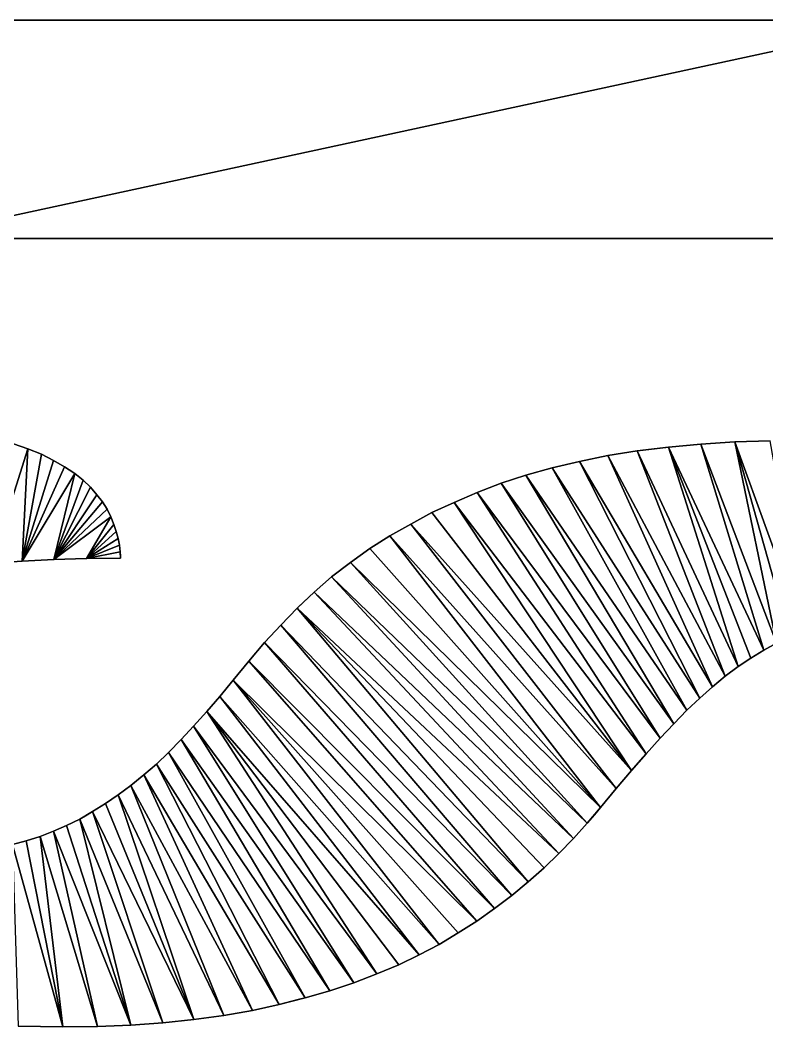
# Model space of a CAD drawing. Header units: inches. Extents: x 62 to 1153, y 3 to 780.
# Drawn here: x 389.257 to 391.474, y 217.283 to 220.272 of the extents above; entities that cross this region are included whole.
import ezdxf

# ---------------------------------------------------------------- set-up
doc = ezdxf.new("R2010")
doc.units = ezdxf.units.IN
doc.header["$MEASUREMENT"] = 0
doc.layers.add('ConstLine', color=6, linetype='Continuous')

msp = doc.modelspace()

# ---------------------------------------------------------------- linework, layer by layer
at = {"layer": 'ConstLine'}
for points in [[(388.9209, 220.2716, 4), (388.9209, 220.2716, 5), (391.9209, 220.2716, 5)], [(388.9209, 220.2716, 5), (388.9209, 219.6236, 5), (391.9209, 220.2716, 5)], [(393.0549, 219.6236, 5), (391.9209, 220.2716, 5), (388.9209, 219.6236, 5)], [(391.9209, 220.2716, 4), (388.9209, 220.2716, 4), (391.9209, 220.2716, 5)], [(388.9209, 219.6236, 4), (393.0549, 219.6236, 4), (388.9209, 219.6236, 5)], [(393.0549, 219.6236, 5), (388.9209, 219.6236, 5), (393.0549, 219.6236, 4)], [(389.2369, 219.0136, 5), (389.1719, 218.6596, 5), (389.2799, 218.9986, 5)], [(389.2799, 218.9986, 4), (389.2369, 219.0136, 4), (389.2369, 219.0136, 5)], [(389.2799, 218.9986, 4), (389.2369, 219.0136, 5), (389.2799, 218.9986, 5)], [(391.1819, 219.0036, 5), (391.4649, 218.4006, 5), (391.2779, 219.0126, 5)], [(391.2779, 219.0126, 4), (391.1819, 219.0036, 4), (391.1819, 219.0036, 5)], [(391.2779, 219.0126, 4), (391.1819, 219.0036, 5), (391.2779, 219.0126, 5)], [(391.3789, 219.0196, 5), (391.2779, 219.0126, 5), (391.5029, 218.4216, 5)], [(391.3789, 219.0196, 4), (391.2779, 219.0126, 4), (391.2779, 219.0126, 5)], [(391.3789, 219.0196, 4), (391.2779, 219.0126, 5), (391.3789, 219.0196, 5)], [(391.4649, 218.4006, 5), (391.5029, 218.4216, 5), (391.2779, 219.0126, 5)], [(391.4839, 219.0226, 5), (391.3789, 219.0196, 5), (391.5829, 218.4576, 5)], [(391.4839, 219.0226, 4), (391.3789, 219.0196, 4), (391.3789, 219.0196, 5)], [(391.4839, 219.0226, 4), (391.3789, 219.0196, 5), (391.4839, 219.0226, 5)], [(391.5429, 218.4406, 5), (391.5829, 218.4576, 5), (391.3789, 219.0196, 5)], [(391.5029, 218.4216, 5), (391.5429, 218.4406, 5), (391.3789, 219.0196, 5)], [(389.1719, 218.6596, 5), (389.2629, 218.6656, 5), (389.2799, 218.9986, 5)], [(389.3199, 218.9826, 5), (389.2799, 218.9986, 5), (389.2629, 218.6656, 5)], [(389.3559, 218.9646, 5), (389.3199, 218.9826, 5), (389.2629, 218.6656, 5)], [(389.3199, 218.9826, 4), (389.2799, 218.9986, 4), (389.2799, 218.9986, 5)], [(389.3199, 218.9826, 4), (389.2799, 218.9986, 5), (389.3199, 218.9826, 5)], [(389.3559, 218.9646, 4), (389.3199, 218.9826, 4), (389.3199, 218.9826, 5)], [(389.3559, 218.9646, 4), (389.3199, 218.9826, 5), (389.3559, 218.9646, 5)], [(391.0019, 218.9786, 5), (390.9179, 218.9616, 5), (391.3129, 218.2926, 5)], [(391.0019, 218.9786, 4), (390.9179, 218.9616, 4), (390.9179, 218.9616, 5)], [(391.0019, 218.9786, 4), (390.9179, 218.9616, 5), (391.0019, 218.9786, 5)], [(391.0889, 218.9926, 5), (391.0019, 218.9786, 5), (391.3509, 218.3236, 5)], [(391.0889, 218.9926, 4), (391.0019, 218.9786, 4), (391.0019, 218.9786, 5)], [(391.0889, 218.9926, 4), (391.0019, 218.9786, 5), (391.0889, 218.9926, 5)], [(391.3129, 218.2926, 5), (391.3509, 218.3236, 5), (391.0019, 218.9786, 5)], [(391.1819, 219.0036, 5), (391.0889, 218.9926, 5), (391.3889, 218.3526, 5)], [(391.1069, 218.9948, 4), (391.0889, 218.9926, 5), (391.1819, 219.0036, 5)], [(391.1069, 218.9948, 4), (391.0889, 218.9926, 4), (391.0889, 218.9926, 5)], [(391.3509, 218.3236, 5), (391.3889, 218.3526, 5), (391.0889, 218.9926, 5)], [(391.1819, 219.0036, 4), (391.1069, 218.9948, 4), (391.1819, 219.0036, 5)], [(391.4649, 218.4006, 5), (391.1819, 219.0036, 5), (391.4269, 218.3776, 5)], [(391.3889, 218.3526, 5), (391.4269, 218.3776, 5), (391.1819, 219.0036, 5)], [(389.3889, 218.9456, 5), (389.3559, 218.9646, 5), (389.2629, 218.6656, 5)], [(389.4189, 218.9256, 5), (389.3889, 218.9456, 5), (389.2629, 218.6656, 5)], [(389.3889, 218.9456, 4), (389.3559, 218.9646, 4), (389.3559, 218.9646, 5)], [(389.3889, 218.9456, 4), (389.3559, 218.9646, 5), (389.3889, 218.9456, 5)], [(389.3889, 218.9456, 5), (389.4189, 218.9256, 5), (389.4024, 218.9366, 4)], [(389.3889, 218.9456, 4), (389.3889, 218.9456, 5), (389.4024, 218.9366, 4)], [(390.9179, 218.9616, 5), (390.8369, 218.9426, 5), (391.2749, 218.2586, 5)], [(390.9179, 218.9616, 4), (390.8369, 218.9426, 4), (390.8369, 218.9426, 5)], [(390.9179, 218.9616, 4), (390.8369, 218.9426, 5), (390.9179, 218.9616, 5)], [(391.2749, 218.2586, 5), (391.3129, 218.2926, 5), (390.9179, 218.9616, 5)], [(389.2629, 218.6656, 5), (389.3569, 218.6706, 5), (389.4189, 218.9256, 5)], [(389.4439, 218.9056, 5), (389.4189, 218.9256, 5), (389.3569, 218.6706, 5)], [(389.4189, 218.9256, 4), (389.4024, 218.9366, 4), (389.4189, 218.9256, 5)], [(389.4189, 218.9256, 5), (389.4439, 218.9056, 5), (389.4189, 218.9256, 4)], [(389.4439, 218.9056, 4), (389.4189, 218.9256, 4), (389.4439, 218.9056, 5)], [(390.7589, 218.9206, 5), (390.6849, 218.8966, 5), (391.1979, 218.1826, 5)], [(390.7589, 218.9206, 4), (390.6849, 218.8966, 4), (390.6849, 218.8966, 5)], [(390.7589, 218.9206, 4), (390.6849, 218.8966, 5), (390.7589, 218.9206, 5)], [(390.8369, 218.9426, 5), (390.7589, 218.9206, 5), (391.2369, 218.2226, 5)], [(390.8369, 218.9426, 4), (390.7589, 218.9206, 4), (390.7589, 218.9206, 5)], [(390.8369, 218.9426, 4), (390.7589, 218.9206, 5), (390.8369, 218.9426, 5)], [(391.1979, 218.1826, 5), (391.2369, 218.2226, 5), (390.7589, 218.9206, 5)], [(391.2369, 218.2226, 5), (391.2749, 218.2586, 5), (390.8369, 218.9426, 5)], [(389.4439, 218.9056, 5), (389.3569, 218.6706, 5), (389.4659, 218.8846, 5)], [(389.4659, 218.8846, 5), (389.3569, 218.6706, 5), (389.4849, 218.8626, 5)], [(389.4439, 218.9056, 4), (389.4439, 218.9056, 5), (389.4659, 218.8846, 5)], [(389.4659, 218.8846, 4), (389.4439, 218.9056, 4), (389.4659, 218.8846, 5)], [(389.4849, 218.8626, 4), (389.4659, 218.8846, 5), (389.4849, 218.8626, 5)], [(389.4849, 218.8626, 4), (389.4659, 218.8846, 4), (389.4659, 218.8846, 5)], [(390.6849, 218.8966, 5), (390.6139, 218.8696, 5), (391.1579, 218.1396, 5)], [(390.6849, 218.8966, 4), (390.6139, 218.8696, 4), (390.6139, 218.8696, 5)], [(390.6849, 218.8966, 4), (390.6139, 218.8696, 5), (390.6849, 218.8966, 5)], [(391.1579, 218.1396, 5), (391.1979, 218.1826, 5), (390.6849, 218.8966, 5)], [(389.4849, 218.8626, 5), (389.3569, 218.6706, 5), (389.5019, 218.8416, 5)], [(389.4849, 218.8626, 4), (389.4849, 218.8626, 5), (389.5019, 218.8416, 5)], [(389.4849, 218.8626, 4), (389.5019, 218.8416, 5), (389.5019, 218.8416, 4)], [(390.6139, 218.8696, 5), (390.5459, 218.8396, 5), (391.1159, 218.0936, 5)], [(390.6139, 218.8696, 4), (390.5459, 218.8396, 4), (390.5459, 218.8396, 5)], [(390.6139, 218.8696, 4), (390.5459, 218.8396, 5), (390.6139, 218.8696, 5)], [(391.1159, 218.0936, 5), (391.1579, 218.1396, 5), (390.6139, 218.8696, 5)], [(389.5149, 218.8196, 5), (389.5019, 218.8416, 5), (389.3569, 218.6706, 5)], [(389.5019, 218.8416, 4), (389.5019, 218.8416, 5), (389.5149, 218.8196, 5)], [(389.5149, 218.8196, 4), (389.5019, 218.8416, 4), (389.5149, 218.8196, 5)], [(390.5459, 218.8396, 5), (390.4799, 218.8096, 5), (391.0719, 218.0436, 5)], [(390.5459, 218.8396, 4), (390.4799, 218.8096, 4), (390.4799, 218.8096, 5)], [(390.5459, 218.8396, 4), (390.4799, 218.8096, 5), (390.5459, 218.8396, 5)], [(391.0719, 218.0436, 5), (391.1159, 218.0936, 5), (390.5459, 218.8396, 5)], [(389.5149, 218.8196, 5), (389.3569, 218.6706, 5), (389.5259, 218.7966, 5)], [(389.4539, 218.6736, 5), (389.5259, 218.7966, 5), (389.3569, 218.6706, 5)], [(389.5349, 218.7746, 5), (389.5259, 218.7966, 5), (389.4539, 218.6736, 5)], [(389.5149, 218.8196, 5), (389.5259, 218.7966, 5), (389.5259, 218.7966, 4)], [(389.5149, 218.8196, 5), (389.5259, 218.7966, 4), (389.5149, 218.8196, 4)], [(389.5349, 218.7746, 5), (389.5349, 218.7746, 4), (389.5259, 218.7966, 5)], [(389.5259, 218.7966, 4), (389.5259, 218.7966, 5), (389.5349, 218.7746, 4)], [(390.4799, 218.8096, 5), (390.4169, 218.7756, 5), (391.0719, 218.0436, 5)], [(390.4799, 218.8096, 4), (390.4169, 218.7756, 4), (390.4169, 218.7756, 5)], [(390.4799, 218.8096, 4), (390.4169, 218.7756, 5), (390.4799, 218.8096, 5)], [(389.5419, 218.7536, 5), (389.5349, 218.7746, 5), (389.4539, 218.6736, 5)], [(389.5349, 218.7746, 4), (389.5349, 218.7746, 5), (389.5419, 218.7536, 5)], [(389.5349, 218.7746, 4), (389.5419, 218.7536, 5), (389.5419, 218.7536, 4)], [(390.4169, 218.7756, 5), (390.3549, 218.7406, 5), (391.0269, 217.9906, 5)], [(390.4169, 218.7756, 4), (390.3549, 218.7406, 4), (390.3549, 218.7406, 5)], [(390.4169, 218.7756, 4), (390.3549, 218.7406, 5), (390.4169, 218.7756, 5)], [(391.0269, 217.9906, 5), (391.0719, 218.0436, 5), (390.4169, 218.7756, 5)], [(389.5479, 218.7326, 5), (389.5419, 218.7536, 5), (389.4539, 218.6736, 5)], [(389.5419, 218.7536, 4), (389.5419, 218.7536, 5), (389.5479, 218.7326, 5)], [(389.5479, 218.7326, 4), (389.5419, 218.7536, 4), (389.5479, 218.7326, 5)], [(390.3549, 218.7406, 5), (390.2949, 218.7026, 5), (390.9799, 217.9336, 5)], [(390.3549, 218.7406, 4), (390.2949, 218.7026, 4), (390.2949, 218.7026, 5)], [(390.3549, 218.7406, 4), (390.2949, 218.7026, 5), (390.3549, 218.7406, 5)], [(390.9799, 217.9336, 5), (391.0269, 217.9906, 5), (390.3549, 218.7406, 5)], [(389.5519, 218.7126, 5), (389.5479, 218.7326, 5), (389.4539, 218.6736, 5)], [(389.5539, 218.6926, 5), (389.5519, 218.7126, 5), (389.4539, 218.6736, 5)], [(389.5479, 218.7326, 5), (389.5519, 218.7126, 5), (389.5519, 218.7126, 4)], [(389.5479, 218.7326, 5), (389.5519, 218.7126, 4), (389.5479, 218.7326, 4)], [(389.5519, 218.7126, 4), (389.5519, 218.7126, 5), (389.5539, 218.6926, 5)], [(389.5519, 218.7126, 4), (389.5539, 218.6926, 5), (389.5539, 218.6926, 4)], [(389.5549, 218.6746, 5), (389.5539, 218.6926, 5), (389.4539, 218.6736, 5)], [(389.5539, 218.6926, 5), (389.5549, 218.6746, 5), (389.5545, 218.6806, 4)], [(389.5539, 218.6926, 4), (389.5539, 218.6926, 5), (389.5545, 218.6806, 4)], [(389.5547, 218.6767, 4), (389.5545, 218.6806, 4), (389.5549, 218.6746, 5)], [(389.5549, 218.6746, 4), (389.5547, 218.6767, 4), (389.5549, 218.6746, 5)], [(390.2949, 218.7026, 5), (390.2379, 218.6616, 5), (390.9799, 217.9336, 5)], [(390.2949, 218.7026, 4), (390.2379, 218.6616, 4), (390.2379, 218.6616, 5)], [(390.2949, 218.7026, 4), (390.2379, 218.6616, 5), (390.2949, 218.7026, 5)], [(389.1719, 218.6596, 4), (389.2629, 218.6656, 4), (389.1719, 218.6596, 5)], [(389.2629, 218.6656, 5), (389.1719, 218.6596, 5), (389.2629, 218.6656, 4)], [(389.3569, 218.6706, 5), (389.2629, 218.6656, 5), (389.3569, 218.6706, 4)], [(389.2629, 218.6656, 5), (389.2629, 218.6656, 4), (389.3569, 218.6706, 4)], [(389.3569, 218.6706, 5), (389.3569, 218.6706, 4), (389.4539, 218.6736, 5)], [(389.4539, 218.6736, 4), (389.4539, 218.6736, 5), (389.3569, 218.6706, 4)], [(389.5549, 218.6746, 5), (389.4539, 218.6736, 5), (389.4539, 218.6736, 4)], [(389.5549, 218.6746, 5), (389.4539, 218.6736, 4), (389.5549, 218.6746, 4)], [(390.1819, 218.6186, 5), (390.9409, 217.8876, 5), (390.2379, 218.6616, 5)], [(390.2379, 218.6616, 4), (390.1819, 218.6186, 4), (390.1819, 218.6186, 5)], [(390.2379, 218.6616, 4), (390.1819, 218.6186, 5), (390.2379, 218.6616, 5)], [(390.9409, 217.8876, 5), (390.9799, 217.9336, 5), (390.2379, 218.6616, 5)], [(390.1299, 218.5736, 5), (390.8999, 217.8416, 5), (390.1819, 218.6186, 5)], [(390.1819, 218.6186, 4), (390.1299, 218.5736, 4), (390.1299, 218.5736, 5)], [(390.1819, 218.6186, 4), (390.1299, 218.5736, 5), (390.1819, 218.6186, 5)], [(390.9409, 217.8876, 5), (390.1819, 218.6186, 5), (390.8999, 217.8416, 5)], [(390.0799, 218.5256, 5), (390.8569, 217.7976, 5), (390.1299, 218.5736, 5)], [(390.0799, 218.5256, 5), (390.1299, 218.5736, 5), (390.0829, 218.5285, 4)], [(390.1299, 218.5736, 4), (390.0829, 218.5285, 4), (390.1299, 218.5736, 5)], [(390.8999, 217.8416, 5), (390.1299, 218.5736, 5), (390.8569, 217.7976, 5)], [(390.0829, 218.5285, 4), (390.0799, 218.5256, 4), (390.0799, 218.5256, 5)], [(390.0799, 218.5256, 4), (390.0309, 218.4756, 4), (390.0309, 218.4756, 5)], [(390.0799, 218.5256, 4), (390.0309, 218.4756, 5), (390.0799, 218.5256, 5)], [(390.0309, 218.4756, 5), (390.7659, 217.7136, 5), (390.0799, 218.5256, 5)], [(390.8129, 217.7546, 5), (390.0799, 218.5256, 5), (390.7659, 217.7136, 5)], [(390.8569, 217.7976, 5), (390.0799, 218.5256, 5), (390.8129, 217.7546, 5)], [(389.9829, 218.4236, 5), (390.0309, 218.4756, 5), (389.9838, 218.4246, 4)], [(389.9829, 218.4236, 5), (390.7169, 217.6726, 5), (390.0309, 218.4756, 5)], [(390.0309, 218.4756, 4), (389.9838, 218.4246, 4), (390.0309, 218.4756, 5)], [(390.7659, 217.7136, 5), (390.0309, 218.4756, 5), (390.7169, 217.6726, 5)], [(389.9829, 218.4236, 4), (389.9359, 218.3686, 4), (389.9359, 218.3686, 5)], [(389.9829, 218.4236, 4), (389.9359, 218.3686, 5), (389.9829, 218.4236, 5)], [(389.9359, 218.3686, 5), (390.6659, 217.6336, 5), (389.9829, 218.4236, 5)], [(389.9838, 218.4246, 4), (389.9829, 218.4236, 4), (389.9829, 218.4236, 5)], [(390.7169, 217.6726, 5), (389.9829, 218.4236, 5), (390.6659, 217.6336, 5)], [(391.5029, 218.4216, 4), (391.5029, 218.4216, 5), (391.4649, 218.4006, 5)], [(391.5029, 218.4216, 4), (391.4649, 218.4006, 5), (391.4649, 218.4006, 4)], [(391.4269, 218.3776, 4), (391.4269, 218.3776, 5), (391.3889, 218.3526, 5)], [(391.4269, 218.3776, 4), (391.3889, 218.3526, 5), (391.3889, 218.3526, 4)], [(391.4649, 218.4006, 4), (391.4649, 218.4006, 5), (391.4269, 218.3776, 5)], [(391.4649, 218.4006, 4), (391.4269, 218.3776, 5), (391.4269, 218.3776, 4)], [(389.9359, 218.3686, 4), (389.8899, 218.3116, 4), (389.8899, 218.3116, 5)], [(389.9359, 218.3686, 4), (389.8899, 218.3116, 5), (389.9359, 218.3686, 5)], [(389.8899, 218.3116, 5), (390.6129, 217.5966, 5), (389.9359, 218.3686, 5)], [(390.6659, 217.6336, 5), (389.9359, 218.3686, 5), (390.6129, 217.5966, 5)], [(391.3889, 218.3526, 4), (391.3889, 218.3526, 5), (391.3509, 218.3236, 5)], [(391.3889, 218.3526, 4), (391.3509, 218.3236, 5), (391.3509, 218.3236, 4)], [(391.3509, 218.3236, 4), (391.3509, 218.3236, 5), (391.3129, 218.2926, 5)], [(391.3509, 218.3236, 4), (391.3129, 218.2926, 5), (391.3129, 218.2926, 4)], [(389.8899, 218.3116, 4), (389.8499, 218.2636, 4), (389.8499, 218.2636, 5)], [(389.8899, 218.3116, 4), (389.8499, 218.2636, 5), (389.8899, 218.3116, 5)], [(389.8499, 218.2636, 5), (390.5009, 217.5276, 5), (389.8899, 218.3116, 5)], [(390.5579, 217.5616, 5), (389.8899, 218.3116, 5), (390.5009, 217.5276, 5)], [(390.6129, 217.5966, 5), (389.8899, 218.3116, 5), (390.5579, 217.5616, 5)], [(391.3129, 218.2926, 4), (391.3129, 218.2926, 5), (391.2749, 218.2586, 5)], [(391.3129, 218.2926, 4), (391.2749, 218.2586, 5), (391.2749, 218.2586, 4)], [(389.8499, 218.2636, 4), (389.8109, 218.2186, 4), (389.8109, 218.2186, 5)], [(389.8499, 218.2636, 4), (389.8109, 218.2186, 5), (389.8499, 218.2636, 5)], [(389.8109, 218.2186, 5), (390.4419, 217.4966, 5), (389.8499, 218.2636, 5)], [(390.5009, 217.5276, 5), (389.8499, 218.2636, 5), (390.4419, 217.4966, 5)], [(391.2749, 218.2586, 4), (391.2749, 218.2586, 5), (391.2369, 218.2226, 5)], [(391.2749, 218.2586, 4), (391.2369, 218.2226, 5), (391.2369, 218.2226, 4)], [(389.8109, 218.2186, 4), (389.7719, 218.1756, 4), (389.7719, 218.1756, 5)], [(389.8109, 218.2186, 4), (389.7719, 218.1756, 5), (389.8109, 218.2186, 5)], [(389.7719, 218.1756, 5), (390.3159, 217.4396, 5), (389.8109, 218.2186, 5)], [(390.4419, 217.4966, 5), (389.8109, 218.2186, 5), (390.3819, 217.4666, 5)], [(390.3819, 217.4666, 5), (389.8109, 218.2186, 5), (390.3159, 217.4396, 5)], [(391.2369, 218.2226, 4), (391.2369, 218.2226, 5), (391.1979, 218.1826, 5)], [(391.2369, 218.2226, 4), (391.1979, 218.1826, 5), (391.1979, 218.1826, 4)], [(389.7349, 218.1356, 5), (389.7719, 218.1756, 5), (389.7597, 218.1625, 4)], [(389.7349, 218.1356, 5), (390.2479, 217.4136, 5), (389.7719, 218.1756, 5)], [(389.7719, 218.1756, 4), (389.7597, 218.1625, 4), (389.7719, 218.1756, 5)], [(390.3159, 217.4396, 5), (389.7719, 218.1756, 5), (390.2479, 217.4136, 5)], [(391.1979, 218.1826, 4), (391.1979, 218.1826, 5), (391.1579, 218.1396, 5)], [(391.1979, 218.1826, 4), (391.1579, 218.1396, 5), (391.1579, 218.1396, 4)], [(389.7597, 218.1625, 4), (389.7349, 218.1356, 4), (389.7349, 218.1356, 5)], [(391.1579, 218.1396, 4), (391.1579, 218.1396, 5), (391.1159, 218.0936, 5)], [(391.1579, 218.1396, 4), (391.1159, 218.0936, 5), (391.1159, 218.0936, 4)], [(389.7349, 218.1356, 4), (389.6979, 218.0976, 4), (389.6979, 218.0976, 5)], [(389.7349, 218.1356, 4), (389.6979, 218.0976, 5), (389.7349, 218.1356, 5)], [(389.6979, 218.0976, 5), (390.1769, 217.3896, 5), (389.7349, 218.1356, 5)], [(390.2479, 217.4136, 5), (389.7349, 218.1356, 5), (390.1769, 217.3896, 5)], [(389.6979, 218.0976, 4), (389.6619, 218.0626, 4), (389.6619, 218.0626, 5)], [(389.6979, 218.0976, 4), (389.6619, 218.0626, 5), (389.6979, 218.0976, 5)], [(389.6619, 218.0626, 5), (390.1029, 217.3686, 5), (389.6979, 218.0976, 5)], [(390.1769, 217.3896, 5), (389.6979, 218.0976, 5), (390.1029, 217.3686, 5)], [(391.1159, 218.0936, 5), (391.0719, 218.0436, 5), (391.1063, 218.0828, 4)], [(391.0719, 218.0436, 5), (391.0719, 218.0436, 4), (391.1063, 218.0828, 4)], [(391.1159, 218.0936, 5), (391.1063, 218.0828, 4), (391.1069, 218.0834, 4)], [(391.1159, 218.0936, 4), (391.1159, 218.0936, 5), (391.1069, 218.0834, 4)], [(389.6619, 218.0626, 4), (389.6239, 218.0306, 4), (389.6239, 218.0306, 5)], [(389.6619, 218.0626, 4), (389.6239, 218.0306, 5), (389.6619, 218.0626, 5)], [(389.6239, 218.0306, 5), (390.0259, 217.3486, 5), (389.6619, 218.0626, 5)], [(390.1029, 217.3686, 5), (389.6619, 218.0626, 5), (390.0259, 217.3486, 5)], [(389.5859, 217.9996, 5), (389.6239, 218.0306, 5), (389.6086, 218.0182, 4)], [(389.5859, 217.9996, 5), (389.9469, 217.3316, 5), (389.6239, 218.0306, 5)], [(389.6086, 218.0182, 4), (389.5859, 217.9996, 4), (389.5859, 217.9996, 5)], [(389.6239, 218.0306, 4), (389.6086, 218.0182, 4), (389.6239, 218.0306, 5)], [(390.0259, 217.3486, 5), (389.6239, 218.0306, 5), (389.9469, 217.3316, 5)], [(391.0719, 218.0436, 4), (391.0719, 218.0436, 5), (391.0269, 217.9906, 5)], [(391.0719, 218.0436, 4), (391.0269, 217.9906, 5), (391.0269, 217.9906, 4)], [(389.5859, 217.9996, 4), (389.5479, 217.9716, 4), (389.5479, 217.9716, 5)], [(389.5859, 217.9996, 4), (389.5479, 217.9716, 5), (389.5859, 217.9996, 5)], [(389.5479, 217.9716, 5), (389.8619, 217.3166, 5), (389.5859, 217.9996, 5)], [(389.9469, 217.3316, 5), (389.5859, 217.9996, 5), (389.8619, 217.3166, 5)], [(391.0269, 217.9906, 4), (391.0269, 217.9906, 5), (390.9799, 217.9336, 5)], [(391.0269, 217.9906, 4), (390.9799, 217.9336, 5), (390.9799, 217.9336, 4)], [(389.5479, 217.9716, 4), (389.5099, 217.9456, 4), (389.5099, 217.9456, 5)], [(389.5479, 217.9716, 4), (389.5099, 217.9456, 5), (389.5479, 217.9716, 5)], [(389.5099, 217.9456, 5), (389.7729, 217.3046, 5), (389.5479, 217.9716, 5)], [(389.8619, 217.3166, 5), (389.5479, 217.9716, 5), (389.7729, 217.3046, 5)], [(389.5099, 217.9456, 4), (389.4719, 217.9216, 4), (389.4719, 217.9216, 5)], [(389.5099, 217.9456, 4), (389.4719, 217.9216, 5), (389.5099, 217.9456, 5)], [(389.4719, 217.9216, 5), (389.7729, 217.3046, 5), (389.5099, 217.9456, 5)], [(390.9799, 217.9336, 5), (390.9409, 217.8876, 5), (390.9621, 217.9126, 4)], [(390.9799, 217.9336, 4), (390.9799, 217.9336, 5), (390.9621, 217.9126, 4)], [(389.4339, 217.8996, 4), (389.3949, 217.8806, 4), (389.3949, 217.8806, 5)], [(389.4339, 217.8996, 4), (389.3949, 217.8806, 5), (389.4339, 217.8996, 5)], [(389.3949, 217.8806, 5), (389.5859, 217.2876, 5), (389.4339, 217.8996, 5)], [(389.4563, 217.9126, 4), (389.4339, 217.8996, 5), (389.4719, 217.9216, 5)], [(389.4339, 217.8996, 5), (389.6809, 217.2946, 5), (389.4719, 217.9216, 5)], [(389.4563, 217.9126, 4), (389.4339, 217.8996, 4), (389.4339, 217.8996, 5)], [(389.6809, 217.2946, 5), (389.4339, 217.8996, 5), (389.5859, 217.2876, 5)], [(389.4719, 217.9216, 4), (389.4563, 217.9126, 4), (389.4719, 217.9216, 5)], [(389.7729, 217.3046, 5), (389.4719, 217.9216, 5), (389.6809, 217.2946, 5)], [(390.9409, 217.8876, 4), (390.9621, 217.9126, 4), (390.9409, 217.8876, 5)], [(389.3949, 217.8806, 4), (389.3559, 217.8636, 4), (389.3559, 217.8636, 5)], [(389.3949, 217.8806, 4), (389.3559, 217.8636, 5), (389.3949, 217.8806, 5)], [(389.3559, 217.8636, 5), (389.5859, 217.2876, 5), (389.3949, 217.8806, 5)], [(390.9409, 217.8876, 4), (390.9409, 217.8876, 5), (390.8999, 217.8416, 5)], [(390.9409, 217.8876, 4), (390.8999, 217.8416, 5), (390.8999, 217.8416, 4)], [(389.3159, 217.8476, 4), (389.2749, 217.8346, 4), (389.2749, 217.8346, 5)], [(389.3159, 217.8476, 4), (389.2749, 217.8346, 5), (389.3159, 217.8476, 5)], [(389.3159, 217.8476, 5), (389.2749, 217.8346, 5), (389.3839, 217.2826, 5)], [(389.3559, 217.8636, 4), (389.3159, 217.8476, 4), (389.3159, 217.8476, 5)], [(389.3559, 217.8636, 4), (389.3159, 217.8476, 5), (389.3559, 217.8636, 5)], [(389.3559, 217.8636, 5), (389.3159, 217.8476, 5), (389.4869, 217.2836, 5)], [(389.3839, 217.2826, 5), (389.4869, 217.2836, 5), (389.3159, 217.8476, 5)], [(389.5859, 217.2876, 5), (389.3559, 217.8636, 5), (389.4869, 217.2836, 5)], [(390.8999, 217.8416, 4), (390.8999, 217.8416, 5), (390.8569, 217.7976, 5)], [(390.8999, 217.8416, 4), (390.8569, 217.7976, 5), (390.8569, 217.7976, 4)], [(389.2749, 217.8346, 4), (389.2339, 217.8236, 4), (389.2339, 217.8236, 5)], [(389.2749, 217.8346, 4), (389.2339, 217.8236, 5), (389.2749, 217.8346, 5)], [(389.2749, 217.8346, 5), (389.2339, 217.8236, 5), (389.3839, 217.2826, 5)], [(389.2509, 217.2846, 5), (389.3839, 217.2826, 5), (389.2339, 217.8236, 5)], [(390.8569, 217.7976, 4), (390.8569, 217.7976, 5), (390.8129, 217.7546, 5)], [(390.8569, 217.7976, 4), (390.8129, 217.7546, 5), (390.8129, 217.7546, 4)], [(390.8129, 217.7546, 4), (390.8129, 217.7546, 5), (390.7659, 217.7136, 5)], [(390.8129, 217.7546, 4), (390.7659, 217.7136, 5), (390.7659, 217.7136, 4)], [(390.7659, 217.7136, 4), (390.7659, 217.7136, 5), (390.7169, 217.6726, 5)], [(390.7659, 217.7136, 4), (390.7169, 217.6726, 5), (390.7169, 217.6726, 4)], [(390.7169, 217.6726, 4), (390.7169, 217.6726, 5), (390.6659, 217.6336, 5)], [(390.7169, 217.6726, 4), (390.6659, 217.6336, 5), (390.6659, 217.6336, 4)], [(390.6659, 217.6336, 4), (390.6659, 217.6336, 5), (390.6129, 217.5966, 5)], [(390.6659, 217.6336, 4), (390.6129, 217.5966, 5), (390.6129, 217.5966, 4)], [(390.6129, 217.5966, 4), (390.6129, 217.5966, 5), (390.5579, 217.5616, 5)], [(390.6129, 217.5966, 4), (390.5579, 217.5616, 5), (390.5579, 217.5616, 4)], [(390.5579, 217.5616, 4), (390.5579, 217.5616, 5), (390.5009, 217.5276, 5)], [(390.5579, 217.5616, 4), (390.5009, 217.5276, 5), (390.5009, 217.5276, 4)], [(390.5009, 217.5276, 4), (390.5009, 217.5276, 5), (390.4419, 217.4966, 5)], [(390.5009, 217.5276, 4), (390.4419, 217.4966, 5), (390.4419, 217.4966, 4)], [(390.4419, 217.4966, 4), (390.4419, 217.4966, 5), (390.3819, 217.4666, 5)], [(390.4419, 217.4966, 4), (390.3819, 217.4666, 5), (390.3819, 217.4666, 4)], [(390.3819, 217.4666, 4), (390.3819, 217.4666, 5), (390.3159, 217.4396, 5)], [(390.3819, 217.4666, 4), (390.3159, 217.4396, 5), (390.3159, 217.4396, 4)], [(390.3159, 217.4396, 4), (390.3159, 217.4396, 5), (390.2479, 217.4136, 5)], [(390.3159, 217.4396, 4), (390.2479, 217.4136, 5), (390.2479, 217.4136, 4)], [(390.2479, 217.4136, 5), (390.1769, 217.3896, 5), (390.2094, 217.4006, 4)], [(390.1769, 217.3896, 4), (390.2094, 217.4006, 4), (390.1769, 217.3896, 5)], [(390.2479, 217.4136, 4), (390.2479, 217.4136, 5), (390.2094, 217.4006, 4)], [(390.0259, 217.3486, 5), (390.0829, 217.3634, 4), (390.1029, 217.3686, 5)], [(390.0259, 217.3486, 5), (390.0259, 217.3486, 4), (390.0829, 217.3634, 4)], [(390.1029, 217.3686, 4), (390.1029, 217.3686, 5), (390.0829, 217.3634, 4)], [(390.1769, 217.3896, 4), (390.1769, 217.3896, 5), (390.1029, 217.3686, 5)], [(390.1769, 217.3896, 4), (390.1029, 217.3686, 5), (390.1029, 217.3686, 4)], [(389.9469, 217.3316, 4), (389.9469, 217.3316, 5), (389.8619, 217.3166, 5)], [(389.9469, 217.3316, 4), (389.8619, 217.3166, 5), (389.8619, 217.3166, 4)], [(390.0259, 217.3486, 4), (390.0259, 217.3486, 5), (389.9469, 217.3316, 5)], [(390.0259, 217.3486, 4), (389.9469, 217.3316, 5), (389.9469, 217.3316, 4)], [(389.7729, 217.3046, 4), (389.7729, 217.3046, 5), (389.6809, 217.2946, 5)], [(389.7729, 217.3046, 4), (389.6809, 217.2946, 5), (389.6809, 217.2946, 4)], [(389.8619, 217.3166, 4), (389.8619, 217.3166, 5), (389.7729, 217.3046, 5)], [(389.8619, 217.3166, 4), (389.7729, 217.3046, 5), (389.7729, 217.3046, 4)], [(389.3839, 217.2826, 4), (389.3839, 217.2826, 5), (389.2509, 217.2846, 5)], [(389.3839, 217.2826, 4), (389.2509, 217.2846, 5), (389.2509, 217.2846, 4)], [(389.4869, 217.2836, 4), (389.4869, 217.2836, 5), (389.3839, 217.2826, 5)], [(389.4869, 217.2836, 4), (389.3839, 217.2826, 5), (389.3839, 217.2826, 4)], [(389.5859, 217.2876, 4), (389.5859, 217.2876, 5), (389.4869, 217.2836, 5)], [(389.5859, 217.2876, 4), (389.4869, 217.2836, 5), (389.4869, 217.2836, 4)], [(389.6809, 217.2946, 4), (389.6809, 217.2946, 5), (389.5859, 217.2876, 5)], [(389.6809, 217.2946, 4), (389.5859, 217.2876, 5), (389.5859, 217.2876, 4)]]:
    msp.add_3dface(points, dxfattribs=at)

doc.saveas('drawing.dxf')
